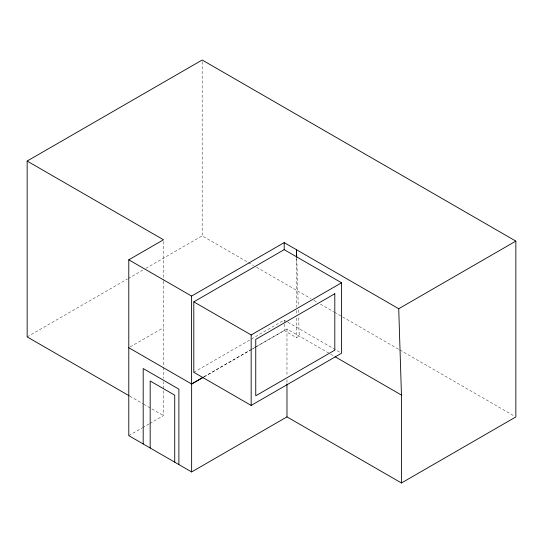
<?xml version="1.0" encoding="UTF-8"?>
<svg xmlns="http://www.w3.org/2000/svg" width="543" height="543" viewBox="0 0 543 543"><rect width="100%" height="100%" fill="white"/><g stroke="black" fill="none" stroke-linecap="round" stroke-linejoin="round"><path stroke-width="0.41" stroke-dasharray="2.71 2.04" d="M27.15 336.891L127.476 278.966M128.209 278.545L142.857 270.088M145.782 268.398L202.172 235.845L247.717 262.14M130.232 346.896L163.491 327.694M193.797 372.308L250.656 339.477M251.382 339.056L284.186 320.119L287.077 321.789M203.985 376.828L250.649 349.889M251.375 349.468L254.294 347.785M255.02 347.364L284.186 330.524L296.478 337.624L299.22 336.042L298.602 316.576M204.039 376.862L255.807 346.97M256.534 346.549L286.976 328.977L329.893 353.751M128.786 435.642L141.798 428.128M142.524 427.714L149.033 423.954M149.753 423.54L163.491 415.605L163.491 381.79M248.45 262.561L253.595 265.534M256.534 267.231L310.895 298.616M313.834 300.313L317.506 302.431M320.445 304.128L333.667 311.763M334.4 312.184L399.044 349.509M399.784 349.93L514.384 416.094M287.804 322.209L340.101 352.4M330.619 354.172L334.271 356.283M129.77 396.139L142.965 403.754M143.698 404.182L163.491 415.605M296.777 259.018L298.277 306.415M298.385 309.802L298.494 313.189M296.478 257.592L296.478 307.087M296.478 310.44L296.478 314.635M296.478 317.988L296.478 337.624M286.976 328.977L286.976 376.313M286.976 379.693L286.976 383.08M284.186 320.119L284.186 323.323M284.186 324.123L284.186 330.524M202.172 61.705L202.172 235.845M163.491 241.465L163.491 280.351M163.491 281.199L163.491 366.579M163.491 367.421L163.491 378.41"/><path stroke-width="0.81" d="M27.15 161.061L202.172 60.015L515.85 241.112L515.85 416.943L401.46 482.985L286.976 416.888L191.638 471.935L128.786 435.642L128.786 259.812L163.491 239.775L27.15 161.061L27.15 336.891L129.037 395.718M128.786 259.812L191.591 296.071L284.186 242.612L398.725 308.736L401.46 395.073L401.46 482.985M193.797 301.84L284.186 249.658L341.554 282.781L341.554 353.242L251.165 405.424L193.797 372.308L193.797 301.84L251.165 334.963L341.554 282.781M203.252 377.249L191.591 383.989L191.591 296.071M128.786 347.73L191.638 384.016L203.306 377.283M398.725 308.736L515.85 241.112M335.004 356.703L401.46 395.073M296.722 257.328L296.478 249.705L296.478 256.758M286.976 383.921L286.976 416.888M284.186 242.612L284.186 249.658M251.165 334.963L251.165 405.424M191.638 384.016L191.638 471.935M178.885 464.57L178.885 389.141L143.189 368.534L143.189 443.957M174.731 462.168L174.731 395.175L150.173 380.989L150.173 447.989M334.807 293.729L255.753 339.368L255.753 395.786L334.807 350.147L334.807 293.729"/></g></svg>
